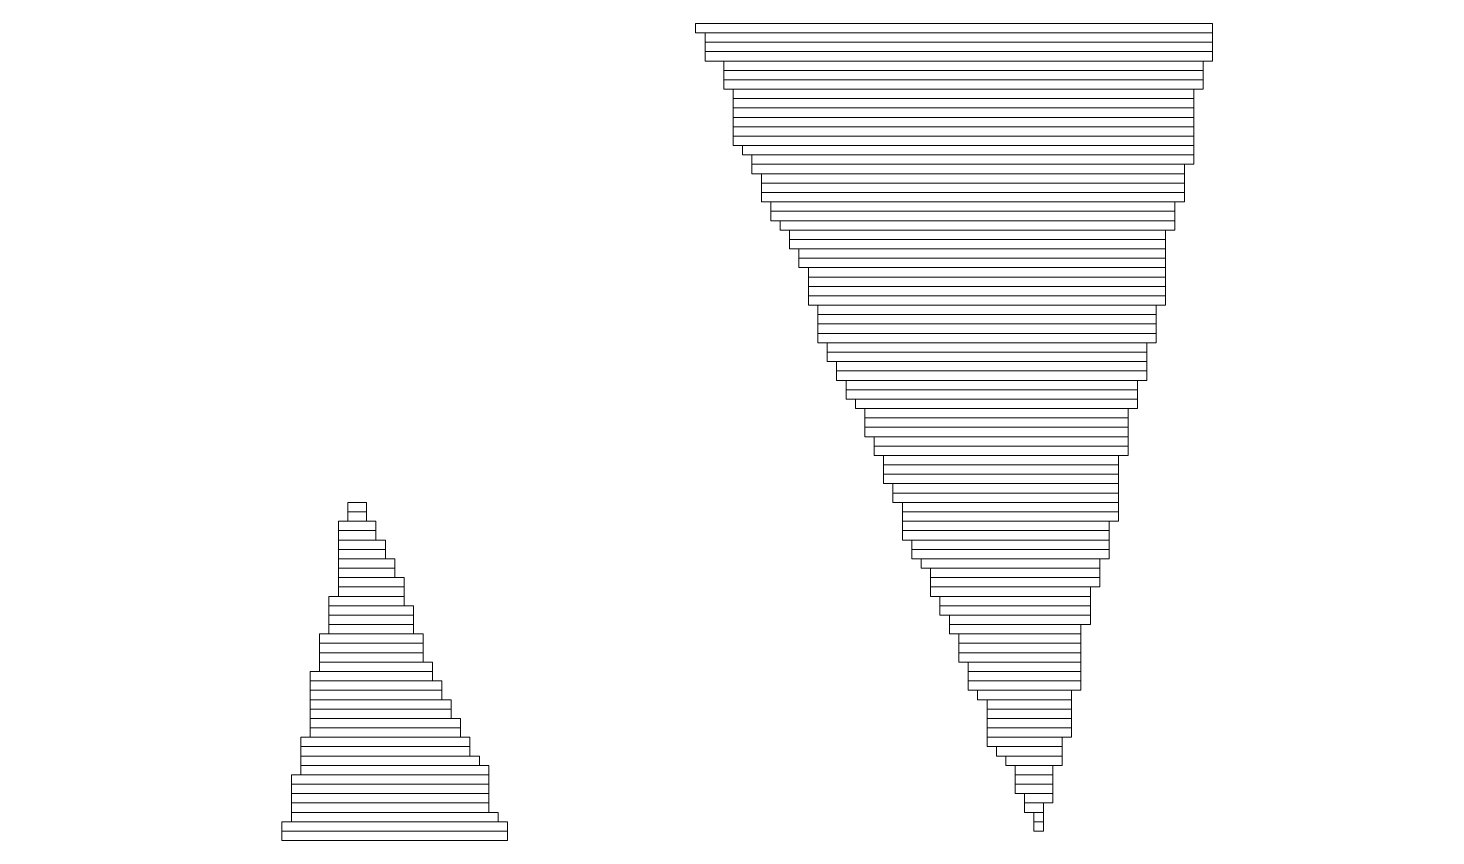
# Model space of a CAD drawing. Header units: millimetres. Extents: x -90 to 99, y -65 to 67.
# Drawn here: x 56.144 to 59.948, y -61.207 to -59.023 of the extents above; entities that cross this region are included whole.
import ezdxf

# ---------------------------------------------------------------- set-up
doc = ezdxf.new("R2010")
doc.units = ezdxf.units.MM
doc.header["$MEASUREMENT"] = 0
doc.layers.add('BG_OUTLINE', color=7, linetype='Continuous')
doc.layers.add('MA_PEN3', color=7, linetype='Continuous')

msp = doc.modelspace()

# ---------------------------------------------------------------- linework, layer by layer
at = {"layer": 'BG_OUTLINE', "color": 3, "lineweight": 9}
msp.add_open_spline([(-71.7269, -61.8795), (-71.7269, -61.8795), (-71.7343, 42.2681), (-71.7343, 42.2681), (-71.7343, 42.2681), (-71.7348, 43.0066), (-71.4419, 43.715), (-70.92, 44.2375), (-70.92, 44.2375), (-70.3982, 44.76), (-69.6866, 45.0538), (-68.9482, 45.0543), (-68.9482, 45.0543), (-68.9482, 45.0543), (75.2046, 45.0543), (75.2046, 45.0543), (75.2046, 45.0543), (76.8319, 45.0552), (78.1763, 43.7805), (78.2661, 42.1556), (78.2661, 42.1556), (78.2661, 42.1556), (78.2661, 31.2814), (78.2661, 31.2814), (78.2661, 31.2814), (78.2661, 31.2814), (72.2646, 31.2814), (72.2646, 31.2814), (72.2646, 31.2814), (72.2646, 31.2814), (72.2646, 26.9814), (72.2646, 26.9814), (72.2646, 26.9814), (72.2646, 26.9814), (78.2661, 26.9814), (78.2661, 26.9814), (78.2661, 26.9814), (78.2661, 26.9814), (78.2661, 18.6553), (78.2661, 18.6553), (78.2661, 18.6553), (78.2661, 18.6553), (72.2496, 18.6553), (72.2496, 18.6553), (72.2496, 18.6553), (72.2496, 18.6553), (72.2496, 14.3553), (72.2496, 14.3553), (72.2496, 14.3553), (72.2496, 14.3553), (78.2661, 14.3553), (78.2661, 14.3553), (78.2661, 14.3553), (78.2661, 14.3553), (78.2661, 9.255), (78.2661, 9.255), (78.2661, 9.255), (78.2661, 9.255), (72.2648, 9.255), (72.2648, 9.255), (72.2648, 9.255), (72.2648, 9.255), (72.2648, 4.955), (72.2648, 4.955), (72.2648, 4.955), (72.2648, 4.955), (78.2661, 4.955), (78.2661, 4.955), (78.2661, 4.955), (78.2661, 4.955), (78.2661, -3.3762), (78.2661, -3.3762), (78.2661, -3.3762), (78.2661, -3.3762), (72.2445, -3.3762), (72.2445, -3.3762), (72.2445, -3.3762), (72.2445, -3.3762), (72.2445, -7.6762), (72.2445, -7.6762), (72.2445, -7.6762), (72.2445, -7.6762), (78.2661, -7.6762), (78.2661, -7.6762), (78.2661, -7.6762), (78.2661, -7.6762), (78.2661, -12.7615), (78.2661, -12.7615), (78.2661, -12.7615), (78.2661, -12.7615), (72.2651, -12.7615), (72.2651, -12.7615), (72.2651, -12.7615), (72.2651, -12.7615), (72.2651, -17.0615), (72.2651, -17.0615), (72.2651, -17.0615), (72.2651, -17.0615), (78.2661, -17.0615), (78.2661, -17.0615), (78.2661, -17.0615), (78.2661, -17.0615), (78.2661, -25.4097), (78.2661, -25.4097), (78.2661, -25.4097), (78.2661, -25.4097), (72.2656, -25.4097), (72.2656, -25.4097), (72.2656, -25.4097), (72.2656, -25.4097), (72.2656, -29.7097), (72.2656, -29.7097), (72.2656, -29.7097), (72.2656, -29.7097), (78.2661, -29.7097), (78.2661, -29.7097), (78.2661, -29.7097), (78.2661, -29.7097), (78.2661, -34.793), (78.2661, -34.793), (78.2661, -34.793), (78.2661, -34.793), (72.2679, -34.793), (72.2679, -34.793), (72.2679, -34.793), (72.2679, -34.793), (72.2679, -39.0929), (72.2679, -39.0929), (72.2679, -39.0929), (72.2679, -39.0929), (78.2661, -39.0929), (78.2661, -39.0929), (78.2661, -39.0929), (78.2661, -39.0929), (78.2661, -47.4269), (78.2661, -47.4269), (78.2661, -47.4269), (78.2661, -47.4269), (72.2679, -47.4269), (72.2679, -47.4269), (72.2679, -47.4269), (72.2679, -47.4269), (72.2679, -51.7269), (72.2679, -51.7269), (72.2679, -51.7269), (72.2679, -51.7269), (78.2661, -51.7269), (78.2661, -51.7269), (78.2661, -51.7269), (78.2661, -51.7269), (78.2661, -51.8138), (78.2661, -51.8138), (78.2661, -51.8138), (78.2661, -51.8138), (78.2656, -61.8468), (78.2656, -61.8468), (78.2656, -61.8468), (78.2661, -62.6669), (77.9407, -63.4536), (77.3612, -64.0339), (77.3612, -64.0339), (76.7817, -64.6142), (75.9915, -64.9405), (75.1713, -64.941), (75.1713, -64.941), (75.1713, -64.941), (-68.6609, -64.9456), (-68.6609, -64.9456), (-68.6609, -64.9456), (-69.4735, -64.9461), (-70.2531, -64.6237), (-70.8281, -64.0495), (-70.8281, -64.0495), (-71.4031, -63.4752), (-71.7264, -62.6922), (-71.7269, -61.8795)], degree=3, knots=[0, 0, 0, 0, 0.022727, 0.022727, 0.022727, 0.022727, 0.045455, 0.045455, 0.045455, 0.045455, 0.068182, 0.068182, 0.068182, 0.068182, 0.090909, 0.090909, 0.090909, 0.090909, 0.113636, 0.113636, 0.113636, 0.113636, 0.136364, 0.136364, 0.136364, 0.136364, 0.159091, 0.159091, 0.159091, 0.159091, 0.181818, 0.181818, 0.181818, 0.181818, 0.204545, 0.204545, 0.204545, 0.204545, 0.227273, 0.227273, 0.227273, 0.227273, 0.25, 0.25, 0.25, 0.25, 0.272727, 0.272727, 0.272727, 0.272727, 0.295455, 0.295455, 0.295455, 0.295455, 0.318182, 0.318182, 0.318182, 0.318182, 0.340909, 0.340909, 0.340909, 0.340909, 0.363636, 0.363636, 0.363636, 0.363636, 0.386364, 0.386364, 0.386364, 0.386364, 0.409091, 0.409091, 0.409091, 0.409091, 0.431818, 0.431818, 0.431818, 0.431818, 0.454545, 0.454545, 0.454545, 0.454545, 0.477273, 0.477273, 0.477273, 0.477273, 0.5, 0.5, 0.5, 0.5, 0.522727, 0.522727, 0.522727, 0.522727, 0.545455, 0.545455, 0.545455, 0.545455, 0.568182, 0.568182, 0.568182, 0.568182, 0.590909, 0.590909, 0.590909, 0.590909, 0.613636, 0.613636, 0.613636, 0.613636, 0.636364, 0.636364, 0.636364, 0.636364, 0.659091, 0.659091, 0.659091, 0.659091, 0.681818, 0.681818, 0.681818, 0.681818, 0.704545, 0.704545, 0.704545, 0.704545, 0.727273, 0.727273, 0.727273, 0.727273, 0.75, 0.75, 0.75, 0.75, 0.772727, 0.772727, 0.772727, 0.772727, 0.795455, 0.795455, 0.795455, 0.795455, 0.818182, 0.818182, 0.818182, 0.818182, 0.840909, 0.840909, 0.840909, 0.840909, 0.863636, 0.863636, 0.863636, 0.863636, 0.886364, 0.886364, 0.886364, 0.886364, 0.909091, 0.909091, 0.909091, 0.909091, 0.931818, 0.931818, 0.931818, 0.931818, 0.954545, 0.954545, 0.954545, 0.954545, 0.977273, 0.977273, 0.977273, 0.977273, 1, 1, 1, 1], dxfattribs=at)
at = {"layer": 'MA_PEN3', "color": 5, "lineweight": 9}
for points in [[(57.9478, -59.0355), (57.9478, -59.0355), (57.9478, -59.0101), (57.9478, -59.0101), (57.9478, -59.0101), (57.9478, -59.0101), (59.3449, -59.0101), (59.3449, -59.0101), (59.3449, -59.0101), (59.3449, -59.0101), (59.3449, -59.0355), (59.3449, -59.0355), (59.3449, -59.0355), (59.3449, -59.0355), (57.9478, -59.0355), (57.9478, -59.0355)], [(57.9733, -59.0609), (57.9733, -59.0609), (57.9733, -59.0355), (57.9733, -59.0355), (57.9733, -59.0355), (57.9733, -59.0355), (59.3449, -59.0355), (59.3449, -59.0355), (59.3449, -59.0355), (59.3449, -59.0355), (59.3449, -59.0609), (59.3449, -59.0609), (59.3449, -59.0609), (59.3449, -59.0609), (57.9733, -59.0609), (57.9733, -59.0609)], [(57.9733, -59.0863), (57.9733, -59.0863), (57.9733, -59.0609), (57.9733, -59.0609), (57.9733, -59.0609), (57.9733, -59.0609), (59.3449, -59.0609), (59.3449, -59.0609), (59.3449, -59.0609), (59.3449, -59.0609), (59.3449, -59.0863), (59.3449, -59.0863), (59.3449, -59.0863), (59.3449, -59.0863), (57.9733, -59.0863), (57.9733, -59.0863)], [(57.9733, -59.1117), (57.9733, -59.1117), (57.9733, -59.0863), (57.9733, -59.0863), (57.9733, -59.0863), (57.9733, -59.0863), (59.3449, -59.0863), (59.3449, -59.0863), (59.3449, -59.0863), (59.3449, -59.0863), (59.3449, -59.1117), (59.3449, -59.1117), (59.3449, -59.1117), (59.3449, -59.1117), (57.9733, -59.1117), (57.9733, -59.1117)], [(58.024, -59.1371), (58.024, -59.1371), (58.024, -59.1117), (58.024, -59.1117), (58.024, -59.1117), (58.024, -59.1117), (59.3194, -59.1117), (59.3194, -59.1117), (59.3194, -59.1117), (59.3194, -59.1117), (59.3194, -59.1371), (59.3194, -59.1371), (59.3194, -59.1371), (59.3194, -59.1371), (58.024, -59.1371), (58.024, -59.1371)], [(58.024, -59.1625), (58.024, -59.1625), (58.024, -59.1371), (58.024, -59.1371), (58.024, -59.1371), (58.024, -59.1371), (59.3194, -59.1371), (59.3194, -59.1371), (59.3194, -59.1371), (59.3194, -59.1371), (59.3194, -59.1625), (59.3194, -59.1625), (59.3194, -59.1625), (59.3194, -59.1625), (58.024, -59.1625), (58.024, -59.1625)], [(58.024, -59.1879), (58.024, -59.1879), (58.024, -59.1625), (58.024, -59.1625), (58.024, -59.1625), (58.024, -59.1625), (59.3194, -59.1625), (59.3194, -59.1625), (59.3194, -59.1625), (59.3194, -59.1625), (59.3194, -59.1879), (59.3194, -59.1879), (59.3194, -59.1879), (59.3194, -59.1879), (58.024, -59.1879), (58.024, -59.1879)], [(58.0495, -59.2133), (58.0495, -59.2133), (58.0495, -59.1879), (58.0495, -59.1879), (58.0495, -59.1879), (58.0495, -59.1879), (59.294, -59.1879), (59.294, -59.1879), (59.294, -59.1879), (59.294, -59.1879), (59.294, -59.2133), (59.294, -59.2133), (59.294, -59.2133), (59.294, -59.2133), (58.0495, -59.2133), (58.0495, -59.2133)], [(58.0495, -59.2387), (58.0495, -59.2387), (58.0495, -59.2133), (58.0495, -59.2133), (58.0495, -59.2133), (58.0495, -59.2133), (59.294, -59.2133), (59.294, -59.2133), (59.294, -59.2133), (59.294, -59.2133), (59.294, -59.2387), (59.294, -59.2387), (59.294, -59.2387), (59.294, -59.2387), (58.0495, -59.2387), (58.0495, -59.2387)], [(58.0495, -59.2641), (58.0495, -59.2641), (58.0495, -59.2387), (58.0495, -59.2387), (58.0495, -59.2387), (58.0495, -59.2387), (59.294, -59.2387), (59.294, -59.2387), (59.294, -59.2387), (59.294, -59.2387), (59.294, -59.2641), (59.294, -59.2641), (59.294, -59.2641), (59.294, -59.2641), (58.0495, -59.2641), (58.0495, -59.2641)], [(58.0495, -59.2895), (58.0495, -59.2895), (58.0495, -59.2641), (58.0495, -59.2641), (58.0495, -59.2641), (58.0495, -59.2641), (59.294, -59.2641), (59.294, -59.2641), (59.294, -59.2641), (59.294, -59.2641), (59.294, -59.2895), (59.294, -59.2895), (59.294, -59.2895), (59.294, -59.2895), (58.0495, -59.2895), (58.0495, -59.2895)], [(58.0495, -59.3149), (58.0495, -59.3149), (58.0495, -59.2895), (58.0495, -59.2895), (58.0495, -59.2895), (58.0495, -59.2895), (59.294, -59.2895), (59.294, -59.2895), (59.294, -59.2895), (59.294, -59.2895), (59.294, -59.3149), (59.294, -59.3149), (59.294, -59.3149), (59.294, -59.3149), (58.0495, -59.3149), (58.0495, -59.3149)], [(58.0495, -59.3403), (58.0495, -59.3403), (58.0495, -59.3149), (58.0495, -59.3149), (58.0495, -59.3149), (58.0495, -59.3149), (59.294, -59.3149), (59.294, -59.3149), (59.294, -59.3149), (59.294, -59.3149), (59.294, -59.3403), (59.294, -59.3403), (59.294, -59.3403), (59.294, -59.3403), (58.0495, -59.3403), (58.0495, -59.3403)], [(58.0748, -59.3657), (58.0748, -59.3657), (58.0748, -59.3403), (58.0748, -59.3403), (58.0748, -59.3403), (58.0748, -59.3403), (59.294, -59.3403), (59.294, -59.3403), (59.294, -59.3403), (59.294, -59.3403), (59.294, -59.3657), (59.294, -59.3657), (59.294, -59.3657), (59.294, -59.3657), (58.0748, -59.3657), (58.0748, -59.3657)], [(58.1002, -59.3911), (58.1002, -59.3911), (58.1002, -59.3657), (58.1002, -59.3657), (58.1002, -59.3657), (58.1002, -59.3657), (59.294, -59.3657), (59.294, -59.3657), (59.294, -59.3657), (59.294, -59.3657), (59.294, -59.3911), (59.294, -59.3911), (59.294, -59.3911), (59.294, -59.3911), (58.1002, -59.3911), (58.1002, -59.3911)], [(58.1002, -59.4165), (58.1002, -59.4165), (58.1002, -59.3911), (58.1002, -59.3911), (58.1002, -59.3911), (58.1002, -59.3911), (59.2687, -59.3911), (59.2687, -59.3911), (59.2687, -59.3911), (59.2687, -59.3911), (59.2687, -59.4165), (59.2687, -59.4165), (59.2687, -59.4165), (59.2687, -59.4165), (58.1002, -59.4165), (58.1002, -59.4165)], [(58.1257, -59.4419), (58.1257, -59.4419), (58.1257, -59.4165), (58.1257, -59.4165), (58.1257, -59.4165), (58.1257, -59.4165), (59.2687, -59.4165), (59.2687, -59.4165), (59.2687, -59.4165), (59.2687, -59.4165), (59.2687, -59.4419), (59.2687, -59.4419), (59.2687, -59.4419), (59.2687, -59.4419), (58.1257, -59.4419), (58.1257, -59.4419)], [(58.1257, -59.4673), (58.1257, -59.4673), (58.1257, -59.4419), (58.1257, -59.4419), (58.1257, -59.4419), (58.1257, -59.4419), (59.2687, -59.4419), (59.2687, -59.4419), (59.2687, -59.4419), (59.2687, -59.4419), (59.2687, -59.4673), (59.2687, -59.4673), (59.2687, -59.4673), (59.2687, -59.4673), (58.1257, -59.4673), (58.1257, -59.4673)], [(58.1257, -59.4927), (58.1257, -59.4927), (58.1257, -59.4673), (58.1257, -59.4673), (58.1257, -59.4673), (58.1257, -59.4673), (59.2687, -59.4673), (59.2687, -59.4673), (59.2687, -59.4673), (59.2687, -59.4673), (59.2687, -59.4927), (59.2687, -59.4927), (59.2687, -59.4927), (59.2687, -59.4927), (58.1257, -59.4927), (58.1257, -59.4927)], [(58.151, -59.5181), (58.151, -59.5181), (58.151, -59.4927), (58.151, -59.4927), (58.151, -59.4927), (58.151, -59.4927), (59.2432, -59.4927), (59.2432, -59.4927), (59.2432, -59.4927), (59.2432, -59.4927), (59.2432, -59.5181), (59.2432, -59.5181), (59.2432, -59.5181), (59.2432, -59.5181), (58.151, -59.5181), (58.151, -59.5181)], [(58.151, -59.5435), (58.151, -59.5435), (58.151, -59.5181), (58.151, -59.5181), (58.151, -59.5181), (58.151, -59.5181), (59.2432, -59.5181), (59.2432, -59.5181), (59.2432, -59.5181), (59.2432, -59.5181), (59.2432, -59.5435), (59.2432, -59.5435), (59.2432, -59.5435), (59.2432, -59.5435), (58.151, -59.5435), (58.151, -59.5435)], [(58.1764, -59.5689), (58.1764, -59.5689), (58.1764, -59.5435), (58.1764, -59.5435), (58.1764, -59.5435), (58.1764, -59.5435), (59.2432, -59.5435), (59.2432, -59.5435), (59.2432, -59.5435), (59.2432, -59.5435), (59.2432, -59.5689), (59.2432, -59.5689), (59.2432, -59.5689), (59.2432, -59.5689), (58.1764, -59.5689), (58.1764, -59.5689)], [(58.2019, -59.5943), (58.2019, -59.5943), (58.2019, -59.5689), (58.2019, -59.5689), (58.2019, -59.5689), (58.2019, -59.5689), (59.2178, -59.5689), (59.2178, -59.5689), (59.2178, -59.5689), (59.2178, -59.5689), (59.2178, -59.5943), (59.2178, -59.5943), (59.2178, -59.5943), (59.2178, -59.5943), (58.2019, -59.5943), (58.2019, -59.5943)], [(58.2019, -59.6197), (58.2019, -59.6197), (58.2019, -59.5943), (58.2019, -59.5943), (58.2019, -59.5943), (58.2019, -59.5943), (59.2178, -59.5943), (59.2178, -59.5943), (59.2178, -59.5943), (59.2178, -59.5943), (59.2178, -59.6197), (59.2178, -59.6197), (59.2178, -59.6197), (59.2178, -59.6197), (58.2019, -59.6197), (58.2019, -59.6197)], [(58.2272, -59.6451), (58.2272, -59.6451), (58.2272, -59.6197), (58.2272, -59.6197), (58.2272, -59.6197), (58.2272, -59.6197), (59.2178, -59.6197), (59.2178, -59.6197), (59.2178, -59.6197), (59.2178, -59.6197), (59.2178, -59.6451), (59.2178, -59.6451), (59.2178, -59.6451), (59.2178, -59.6451), (58.2272, -59.6451), (58.2272, -59.6451)], [(58.2272, -59.6705), (58.2272, -59.6705), (58.2272, -59.6451), (58.2272, -59.6451), (58.2272, -59.6451), (58.2272, -59.6451), (59.2178, -59.6451), (59.2178, -59.6451), (59.2178, -59.6451), (59.2178, -59.6451), (59.2178, -59.6705), (59.2178, -59.6705), (59.2178, -59.6705), (59.2178, -59.6705), (58.2272, -59.6705), (58.2272, -59.6705)], [(58.2526, -59.6959), (58.2526, -59.6959), (58.2526, -59.6705), (58.2526, -59.6705), (58.2526, -59.6705), (58.2526, -59.6705), (59.2178, -59.6705), (59.2178, -59.6705), (59.2178, -59.6705), (59.2178, -59.6705), (59.2178, -59.6959), (59.2178, -59.6959), (59.2178, -59.6959), (59.2178, -59.6959), (58.2526, -59.6959), (58.2526, -59.6959)], [(58.2526, -59.7213), (58.2526, -59.7213), (58.2526, -59.6959), (58.2526, -59.6959), (58.2526, -59.6959), (58.2526, -59.6959), (59.2178, -59.6959), (59.2178, -59.6959), (59.2178, -59.6959), (59.2178, -59.6959), (59.2178, -59.7213), (59.2178, -59.7213), (59.2178, -59.7213), (59.2178, -59.7213), (58.2526, -59.7213), (58.2526, -59.7213)], [(58.2526, -59.7467), (58.2526, -59.7467), (58.2526, -59.7213), (58.2526, -59.7213), (58.2526, -59.7213), (58.2526, -59.7213), (59.2178, -59.7213), (59.2178, -59.7213), (59.2178, -59.7213), (59.2178, -59.7213), (59.2178, -59.7467), (59.2178, -59.7467), (59.2178, -59.7467), (59.2178, -59.7467), (58.2526, -59.7467), (58.2526, -59.7467)], [(58.2526, -59.7721), (58.2526, -59.7721), (58.2526, -59.7467), (58.2526, -59.7467), (58.2526, -59.7467), (58.2526, -59.7467), (59.2178, -59.7467), (59.2178, -59.7467), (59.2178, -59.7467), (59.2178, -59.7467), (59.2178, -59.7721), (59.2178, -59.7721), (59.2178, -59.7721), (59.2178, -59.7721), (58.2526, -59.7721), (58.2526, -59.7721)], [(58.2781, -59.7975), (58.2781, -59.7975), (58.2781, -59.7721), (58.2781, -59.7721), (58.2781, -59.7721), (58.2781, -59.7721), (59.1925, -59.7721), (59.1925, -59.7721), (59.1925, -59.7721), (59.1925, -59.7721), (59.1925, -59.7975), (59.1925, -59.7975), (59.1925, -59.7975), (59.1925, -59.7975), (58.2781, -59.7975), (58.2781, -59.7975)], [(58.2781, -59.8229), (58.2781, -59.8229), (58.2781, -59.7975), (58.2781, -59.7975), (58.2781, -59.7975), (58.2781, -59.7975), (59.1925, -59.7975), (59.1925, -59.7975), (59.1925, -59.7975), (59.1925, -59.7975), (59.1925, -59.8229), (59.1925, -59.8229), (59.1925, -59.8229), (59.1925, -59.8229), (58.2781, -59.8229), (58.2781, -59.8229)], [(58.2781, -59.8483), (58.2781, -59.8483), (58.2781, -59.8229), (58.2781, -59.8229), (58.2781, -59.8229), (58.2781, -59.8229), (59.1925, -59.8229), (59.1925, -59.8229), (59.1925, -59.8229), (59.1925, -59.8229), (59.1925, -59.8483), (59.1925, -59.8483), (59.1925, -59.8483), (59.1925, -59.8483), (58.2781, -59.8483), (58.2781, -59.8483)], [(58.2781, -59.8737), (58.2781, -59.8737), (58.2781, -59.8483), (58.2781, -59.8483), (58.2781, -59.8483), (58.2781, -59.8483), (59.1925, -59.8483), (59.1925, -59.8483), (59.1925, -59.8483), (59.1925, -59.8483), (59.1925, -59.8737), (59.1925, -59.8737), (59.1925, -59.8737), (59.1925, -59.8737), (58.2781, -59.8737), (58.2781, -59.8737)], [(58.3034, -59.8991), (58.3034, -59.8991), (58.3034, -59.8737), (58.3034, -59.8737), (58.3034, -59.8737), (58.3034, -59.8737), (59.167, -59.8737), (59.167, -59.8737), (59.167, -59.8737), (59.167, -59.8737), (59.167, -59.8991), (59.167, -59.8991), (59.167, -59.8991), (59.167, -59.8991), (58.3034, -59.8991), (58.3034, -59.8991)], [(58.3034, -59.9245), (58.3034, -59.9245), (58.3034, -59.8991), (58.3034, -59.8991), (58.3034, -59.8991), (58.3034, -59.8991), (59.167, -59.8991), (59.167, -59.8991), (59.167, -59.8991), (59.167, -59.8991), (59.167, -59.9245), (59.167, -59.9245), (59.167, -59.9245), (59.167, -59.9245), (58.3034, -59.9245), (58.3034, -59.9245)], [(58.3288, -59.9499), (58.3288, -59.9499), (58.3288, -59.9245), (58.3288, -59.9245), (58.3288, -59.9245), (58.3288, -59.9245), (59.167, -59.9245), (59.167, -59.9245), (59.167, -59.9245), (59.167, -59.9245), (59.167, -59.9499), (59.167, -59.9499), (59.167, -59.9499), (59.167, -59.9499), (58.3288, -59.9499), (58.3288, -59.9499)], [(58.3288, -59.9753), (58.3288, -59.9753), (58.3288, -59.9499), (58.3288, -59.9499), (58.3288, -59.9499), (58.3288, -59.9499), (59.167, -59.9499), (59.167, -59.9499), (59.167, -59.9499), (59.167, -59.9499), (59.167, -59.9753), (59.167, -59.9753), (59.167, -59.9753), (59.167, -59.9753), (58.3288, -59.9753), (58.3288, -59.9753)], [(58.3543, -60.0007), (58.3543, -60.0007), (58.3543, -59.9753), (58.3543, -59.9753), (58.3543, -59.9753), (58.3543, -59.9753), (59.1416, -59.9753), (59.1416, -59.9753), (59.1416, -59.9753), (59.1416, -59.9753), (59.1416, -60.0007), (59.1416, -60.0007), (59.1416, -60.0007), (59.1416, -60.0007), (58.3543, -60.0007), (58.3543, -60.0007)], [(58.3543, -60.0261), (58.3543, -60.0261), (58.3543, -60.0007), (58.3543, -60.0007), (58.3543, -60.0007), (58.3543, -60.0007), (59.1416, -60.0007), (59.1416, -60.0007), (59.1416, -60.0007), (59.1416, -60.0007), (59.1416, -60.0261), (59.1416, -60.0261), (59.1416, -60.0261), (59.1416, -60.0261), (58.3543, -60.0261), (58.3543, -60.0261)], [(58.3796, -60.0515), (58.3796, -60.0515), (58.3796, -60.0261), (58.3796, -60.0261), (58.3796, -60.0261), (58.3796, -60.0261), (59.1416, -60.0261), (59.1416, -60.0261), (59.1416, -60.0261), (59.1416, -60.0261), (59.1416, -60.0515), (59.1416, -60.0515), (59.1416, -60.0515), (59.1416, -60.0515), (58.3796, -60.0515), (58.3796, -60.0515)], [(58.405, -60.0769), (58.405, -60.0769), (58.405, -60.0515), (58.405, -60.0515), (58.405, -60.0515), (58.405, -60.0515), (59.1163, -60.0515), (59.1163, -60.0515), (59.1163, -60.0515), (59.1163, -60.0515), (59.1163, -60.0769), (59.1163, -60.0769), (59.1163, -60.0769), (59.1163, -60.0769), (58.405, -60.0769), (58.405, -60.0769)], [(58.405, -60.1023), (58.405, -60.1023), (58.405, -60.0769), (58.405, -60.0769), (58.405, -60.0769), (58.405, -60.0769), (59.1163, -60.0769), (59.1163, -60.0769), (59.1163, -60.0769), (59.1163, -60.0769), (59.1163, -60.1023), (59.1163, -60.1023), (59.1163, -60.1023), (59.1163, -60.1023), (58.405, -60.1023), (58.405, -60.1023)], [(58.405, -60.1277), (58.405, -60.1277), (58.405, -60.1023), (58.405, -60.1023), (58.405, -60.1023), (58.405, -60.1023), (59.1163, -60.1023), (59.1163, -60.1023), (59.1163, -60.1023), (59.1163, -60.1023), (59.1163, -60.1277), (59.1163, -60.1277), (59.1163, -60.1277), (59.1163, -60.1277), (58.405, -60.1277), (58.405, -60.1277)], [(58.4305, -60.1531), (58.4305, -60.1531), (58.4305, -60.1277), (58.4305, -60.1277), (58.4305, -60.1277), (58.4305, -60.1277), (59.1163, -60.1277), (59.1163, -60.1277), (59.1163, -60.1277), (59.1163, -60.1277), (59.1163, -60.1531), (59.1163, -60.1531), (59.1163, -60.1531), (59.1163, -60.1531), (58.4305, -60.1531), (58.4305, -60.1531)], [(58.4305, -60.1785), (58.4305, -60.1785), (58.4305, -60.1531), (58.4305, -60.1531), (58.4305, -60.1531), (58.4305, -60.1531), (59.1163, -60.1531), (59.1163, -60.1531), (59.1163, -60.1531), (59.1163, -60.1531), (59.1163, -60.1785), (59.1163, -60.1785), (59.1163, -60.1785), (59.1163, -60.1785), (58.4305, -60.1785), (58.4305, -60.1785)], [(58.4558, -60.2039), (58.4558, -60.2039), (58.4558, -60.1785), (58.4558, -60.1785), (58.4558, -60.1785), (58.4558, -60.1785), (59.0908, -60.1785), (59.0908, -60.1785), (59.0908, -60.1785), (59.0908, -60.1785), (59.0908, -60.2039), (59.0908, -60.2039), (59.0908, -60.2039), (59.0908, -60.2039), (58.4558, -60.2039), (58.4558, -60.2039)], [(58.4558, -60.2293), (58.4558, -60.2293), (58.4558, -60.2039), (58.4558, -60.2039), (58.4558, -60.2039), (58.4558, -60.2039), (59.0908, -60.2039), (59.0908, -60.2039), (59.0908, -60.2039), (59.0908, -60.2039), (59.0908, -60.2293), (59.0908, -60.2293), (59.0908, -60.2293), (59.0908, -60.2293), (58.4558, -60.2293), (58.4558, -60.2293)], [(58.4558, -60.2547), (58.4558, -60.2547), (58.4558, -60.2293), (58.4558, -60.2293), (58.4558, -60.2293), (58.4558, -60.2293), (59.0908, -60.2293), (59.0908, -60.2293), (59.0908, -60.2293), (59.0908, -60.2293), (59.0908, -60.2547), (59.0908, -60.2547), (59.0908, -60.2547), (59.0908, -60.2547), (58.4558, -60.2547), (58.4558, -60.2547)], [(58.4812, -60.2801), (58.4812, -60.2801), (58.4812, -60.2547), (58.4812, -60.2547), (58.4812, -60.2547), (58.4812, -60.2547), (59.0908, -60.2547), (59.0908, -60.2547), (59.0908, -60.2547), (59.0908, -60.2547), (59.0908, -60.2801), (59.0908, -60.2801), (59.0908, -60.2801), (59.0908, -60.2801), (58.4812, -60.2801), (58.4812, -60.2801)], [(58.4812, -60.3055), (58.4812, -60.3055), (58.4812, -60.2801), (58.4812, -60.2801), (58.4812, -60.2801), (58.4812, -60.2801), (59.0908, -60.2801), (59.0908, -60.2801), (59.0908, -60.2801), (59.0908, -60.2801), (59.0908, -60.3055), (59.0908, -60.3055), (59.0908, -60.3055), (59.0908, -60.3055), (58.4812, -60.3055), (58.4812, -60.3055)], [(57.008, -60.3309), (57.008, -60.3309), (57.008, -60.3055), (57.008, -60.3055), (57.008, -60.3055), (57.008, -60.3055), (57.0589, -60.3055), (57.0589, -60.3055), (57.0589, -60.3055), (57.0589, -60.3055), (57.0589, -60.3309), (57.0589, -60.3309), (57.0589, -60.3309), (57.0589, -60.3309), (57.008, -60.3309), (57.008, -60.3309)], [(58.5067, -60.3309), (58.5067, -60.3309), (58.5067, -60.3055), (58.5067, -60.3055), (58.5067, -60.3055), (58.5067, -60.3055), (59.0908, -60.3055), (59.0908, -60.3055), (59.0908, -60.3055), (59.0908, -60.3055), (59.0908, -60.3309), (59.0908, -60.3309), (59.0908, -60.3309), (59.0908, -60.3309), (58.5067, -60.3309), (58.5067, -60.3309)], [(56.9827, -60.3817), (56.9827, -60.3817), (56.9827, -60.3563), (56.9827, -60.3563), (56.9827, -60.3563), (56.9827, -60.3563), (57.0842, -60.3563), (57.0842, -60.3563), (57.0842, -60.3563), (57.0842, -60.3563), (57.0842, -60.3817), (57.0842, -60.3817), (57.0842, -60.3817), (57.0842, -60.3817), (56.9827, -60.3817), (56.9827, -60.3817)], [(57.008, -60.3563), (57.008, -60.3563), (57.008, -60.3309), (57.008, -60.3309), (57.008, -60.3309), (57.008, -60.3309), (57.0589, -60.3309), (57.0589, -60.3309), (57.0589, -60.3309), (57.0589, -60.3309), (57.0589, -60.3563), (57.0589, -60.3563), (57.0589, -60.3563), (57.0589, -60.3563), (57.008, -60.3563), (57.008, -60.3563)], [(58.5067, -60.3563), (58.5067, -60.3563), (58.5067, -60.3309), (58.5067, -60.3309), (58.5067, -60.3309), (58.5067, -60.3309), (59.0908, -60.3309), (59.0908, -60.3309), (59.0908, -60.3309), (59.0908, -60.3309), (59.0908, -60.3563), (59.0908, -60.3563), (59.0908, -60.3563), (59.0908, -60.3563), (58.5067, -60.3563), (58.5067, -60.3563)], [(58.5067, -60.3817), (58.5067, -60.3817), (58.5067, -60.3563), (58.5067, -60.3563), (58.5067, -60.3563), (58.5067, -60.3563), (59.0654, -60.3563), (59.0654, -60.3563), (59.0654, -60.3563), (59.0654, -60.3563), (59.0654, -60.3817), (59.0654, -60.3817), (59.0654, -60.3817), (59.0654, -60.3817), (58.5067, -60.3817), (58.5067, -60.3817)], [(56.9827, -60.4071), (56.9827, -60.4071), (56.9827, -60.3817), (56.9827, -60.3817), (56.9827, -60.3817), (56.9827, -60.3817), (57.0842, -60.3817), (57.0842, -60.3817), (57.0842, -60.3817), (57.0842, -60.3817), (57.0842, -60.4071), (57.0842, -60.4071), (57.0842, -60.4071), (57.0842, -60.4071), (56.9827, -60.4071), (56.9827, -60.4071)], [(58.5067, -60.4071), (58.5067, -60.4071), (58.5067, -60.3817), (58.5067, -60.3817), (58.5067, -60.3817), (58.5067, -60.3817), (59.0654, -60.3817), (59.0654, -60.3817), (59.0654, -60.3817), (59.0654, -60.3817), (59.0654, -60.4071), (59.0654, -60.4071), (59.0654, -60.4071), (59.0654, -60.4071), (58.5067, -60.4071), (58.5067, -60.4071)], [(56.9827, -60.4325), (56.9827, -60.4325), (56.9827, -60.4071), (56.9827, -60.4071), (56.9827, -60.4071), (56.9827, -60.4071), (57.1096, -60.4071), (57.1096, -60.4071), (57.1096, -60.4071), (57.1096, -60.4071), (57.1096, -60.4325), (57.1096, -60.4325), (57.1096, -60.4325), (57.1096, -60.4325), (56.9827, -60.4325), (56.9827, -60.4325)], [(56.9827, -60.4579), (56.9827, -60.4579), (56.9827, -60.4325), (56.9827, -60.4325), (56.9827, -60.4325), (56.9827, -60.4325), (57.1096, -60.4325), (57.1096, -60.4325), (57.1096, -60.4325), (57.1096, -60.4325), (57.1096, -60.4579), (57.1096, -60.4579), (57.1096, -60.4579), (57.1096, -60.4579), (56.9827, -60.4579), (56.9827, -60.4579)], [(58.532, -60.4325), (58.532, -60.4325), (58.532, -60.4071), (58.532, -60.4071), (58.532, -60.4071), (58.532, -60.4071), (59.0654, -60.4071), (59.0654, -60.4071), (59.0654, -60.4071), (59.0654, -60.4071), (59.0654, -60.4325), (59.0654, -60.4325), (59.0654, -60.4325), (59.0654, -60.4325), (58.532, -60.4325), (58.532, -60.4325)], [(58.532, -60.4579), (58.532, -60.4579), (58.532, -60.4325), (58.532, -60.4325), (58.532, -60.4325), (58.532, -60.4325), (59.0654, -60.4325), (59.0654, -60.4325), (59.0654, -60.4325), (59.0654, -60.4325), (59.0654, -60.4579), (59.0654, -60.4579), (59.0654, -60.4579), (59.0654, -60.4579), (58.532, -60.4579), (58.532, -60.4579)], [(56.9827, -60.4833), (56.9827, -60.4833), (56.9827, -60.4579), (56.9827, -60.4579), (56.9827, -60.4579), (56.9827, -60.4579), (57.1351, -60.4579), (57.1351, -60.4579), (57.1351, -60.4579), (57.1351, -60.4579), (57.1351, -60.4833), (57.1351, -60.4833), (57.1351, -60.4833), (57.1351, -60.4833), (56.9827, -60.4833), (56.9827, -60.4833)], [(58.5574, -60.4833), (58.5574, -60.4833), (58.5574, -60.4579), (58.5574, -60.4579), (58.5574, -60.4579), (58.5574, -60.4579), (59.0401, -60.4579), (59.0401, -60.4579), (59.0401, -60.4579), (59.0401, -60.4579), (59.0401, -60.4833), (59.0401, -60.4833), (59.0401, -60.4833), (59.0401, -60.4833), (58.5574, -60.4833), (58.5574, -60.4833)], [(56.9827, -60.5087), (56.9827, -60.5087), (56.9827, -60.4833), (56.9827, -60.4833), (56.9827, -60.4833), (56.9827, -60.4833), (57.1351, -60.4833), (57.1351, -60.4833), (57.1351, -60.4833), (57.1351, -60.4833), (57.1351, -60.5087), (57.1351, -60.5087), (57.1351, -60.5087), (57.1351, -60.5087), (56.9827, -60.5087), (56.9827, -60.5087)], [(56.9827, -60.5341), (56.9827, -60.5341), (56.9827, -60.5087), (56.9827, -60.5087), (56.9827, -60.5087), (56.9827, -60.5087), (57.1604, -60.5087), (57.1604, -60.5087), (57.1604, -60.5087), (57.1604, -60.5087), (57.1604, -60.5341), (57.1604, -60.5341), (57.1604, -60.5341), (57.1604, -60.5341), (56.9827, -60.5341), (56.9827, -60.5341)], [(58.5829, -60.5087), (58.5829, -60.5087), (58.5829, -60.4833), (58.5829, -60.4833), (58.5829, -60.4833), (58.5829, -60.4833), (59.0401, -60.4833), (59.0401, -60.4833), (59.0401, -60.4833), (59.0401, -60.4833), (59.0401, -60.5087), (59.0401, -60.5087), (59.0401, -60.5087), (59.0401, -60.5087), (58.5829, -60.5087), (58.5829, -60.5087)], [(58.5829, -60.5341), (58.5829, -60.5341), (58.5829, -60.5087), (58.5829, -60.5087), (58.5829, -60.5087), (58.5829, -60.5087), (59.0401, -60.5087), (59.0401, -60.5087), (59.0401, -60.5087), (59.0401, -60.5087), (59.0401, -60.5341), (59.0401, -60.5341), (59.0401, -60.5341), (59.0401, -60.5341), (58.5829, -60.5341), (58.5829, -60.5341)], [(56.9827, -60.5595), (56.9827, -60.5595), (56.9827, -60.5341), (56.9827, -60.5341), (56.9827, -60.5341), (56.9827, -60.5341), (57.1604, -60.5341), (57.1604, -60.5341), (57.1604, -60.5341), (57.1604, -60.5341), (57.1604, -60.5595), (57.1604, -60.5595), (57.1604, -60.5595), (57.1604, -60.5595), (56.9827, -60.5595), (56.9827, -60.5595)], [(58.5829, -60.5595), (58.5829, -60.5595), (58.5829, -60.5341), (58.5829, -60.5341), (58.5829, -60.5341), (58.5829, -60.5341), (59.0146, -60.5341), (59.0146, -60.5341), (59.0146, -60.5341), (59.0146, -60.5341), (59.0146, -60.5595), (59.0146, -60.5595), (59.0146, -60.5595), (59.0146, -60.5595), (58.5829, -60.5595), (58.5829, -60.5595)], [(56.9572, -60.5849), (56.9572, -60.5849), (56.9572, -60.5595), (56.9572, -60.5595), (56.9572, -60.5595), (56.9572, -60.5595), (57.1604, -60.5595), (57.1604, -60.5595), (57.1604, -60.5595), (57.1604, -60.5595), (57.1604, -60.5849), (57.1604, -60.5849), (57.1604, -60.5849), (57.1604, -60.5849), (56.9572, -60.5849), (56.9572, -60.5849)], [(56.9572, -60.6103), (56.9572, -60.6103), (56.9572, -60.5849), (56.9572, -60.5849), (56.9572, -60.5849), (56.9572, -60.5849), (57.1858, -60.5849), (57.1858, -60.5849), (57.1858, -60.5849), (57.1858, -60.5849), (57.1858, -60.6103), (57.1858, -60.6103), (57.1858, -60.6103), (57.1858, -60.6103), (56.9572, -60.6103), (56.9572, -60.6103)], [(58.6082, -60.5849), (58.6082, -60.5849), (58.6082, -60.5595), (58.6082, -60.5595), (58.6082, -60.5595), (58.6082, -60.5595), (59.0146, -60.5595), (59.0146, -60.5595), (59.0146, -60.5595), (59.0146, -60.5595), (59.0146, -60.5849), (59.0146, -60.5849), (59.0146, -60.5849), (59.0146, -60.5849), (58.6082, -60.5849), (58.6082, -60.5849)], [(58.6082, -60.6103), (58.6082, -60.6103), (58.6082, -60.5849), (58.6082, -60.5849), (58.6082, -60.5849), (58.6082, -60.5849), (59.0146, -60.5849), (59.0146, -60.5849), (59.0146, -60.5849), (59.0146, -60.5849), (59.0146, -60.6103), (59.0146, -60.6103), (59.0146, -60.6103), (59.0146, -60.6103), (58.6082, -60.6103), (58.6082, -60.6103)], [(56.9572, -60.6357), (56.9572, -60.6357), (56.9572, -60.6103), (56.9572, -60.6103), (56.9572, -60.6103), (56.9572, -60.6103), (57.1858, -60.6103), (57.1858, -60.6103), (57.1858, -60.6103), (57.1858, -60.6103), (57.1858, -60.6357), (57.1858, -60.6357), (57.1858, -60.6357), (57.1858, -60.6357), (56.9572, -60.6357), (56.9572, -60.6357)], [(58.6336, -60.6357), (58.6336, -60.6357), (58.6336, -60.6103), (58.6336, -60.6103), (58.6336, -60.6103), (58.6336, -60.6103), (59.0146, -60.6103), (59.0146, -60.6103), (59.0146, -60.6103), (59.0146, -60.6103), (59.0146, -60.6357), (59.0146, -60.6357), (59.0146, -60.6357), (59.0146, -60.6357), (58.6336, -60.6357), (58.6336, -60.6357)], [(56.9318, -60.6865), (56.9318, -60.6865), (56.9318, -60.6611), (56.9318, -60.6611), (56.9318, -60.6611), (56.9318, -60.6611), (57.2113, -60.6611), (57.2113, -60.6611), (57.2113, -60.6611), (57.2113, -60.6611), (57.2113, -60.6865), (57.2113, -60.6865), (57.2113, -60.6865), (57.2113, -60.6865), (56.9318, -60.6865), (56.9318, -60.6865)], [(56.9572, -60.6611), (56.9572, -60.6611), (56.9572, -60.6357), (56.9572, -60.6357), (56.9572, -60.6357), (56.9572, -60.6357), (57.1858, -60.6357), (57.1858, -60.6357), (57.1858, -60.6357), (57.1858, -60.6357), (57.1858, -60.6611), (57.1858, -60.6611), (57.1858, -60.6611), (57.1858, -60.6611), (56.9572, -60.6611), (56.9572, -60.6611)], [(58.6336, -60.6611), (58.6336, -60.6611), (58.6336, -60.6357), (58.6336, -60.6357), (58.6336, -60.6357), (58.6336, -60.6357), (58.9892, -60.6357), (58.9892, -60.6357), (58.9892, -60.6357), (58.9892, -60.6357), (58.9892, -60.6611), (58.9892, -60.6611), (58.9892, -60.6611), (58.9892, -60.6611), (58.6336, -60.6611), (58.6336, -60.6611)], [(58.6591, -60.6865), (58.6591, -60.6865), (58.6591, -60.6611), (58.6591, -60.6611), (58.6591, -60.6611), (58.6591, -60.6611), (58.9892, -60.6611), (58.9892, -60.6611), (58.9892, -60.6611), (58.9892, -60.6611), (58.9892, -60.6865), (58.9892, -60.6865), (58.9892, -60.6865), (58.9892, -60.6865), (58.6591, -60.6865), (58.6591, -60.6865)], [(56.9318, -60.7119), (56.9318, -60.7119), (56.9318, -60.6865), (56.9318, -60.6865), (56.9318, -60.6865), (56.9318, -60.6865), (57.2113, -60.6865), (57.2113, -60.6865), (57.2113, -60.6865), (57.2113, -60.6865), (57.2113, -60.7119), (57.2113, -60.7119), (57.2113, -60.7119), (57.2113, -60.7119), (56.9318, -60.7119), (56.9318, -60.7119)], [(58.6591, -60.7119), (58.6591, -60.7119), (58.6591, -60.6865), (58.6591, -60.6865), (58.6591, -60.6865), (58.6591, -60.6865), (58.9892, -60.6865), (58.9892, -60.6865), (58.9892, -60.6865), (58.9892, -60.6865), (58.9892, -60.7119), (58.9892, -60.7119), (58.9892, -60.7119), (58.9892, -60.7119), (58.6591, -60.7119), (58.6591, -60.7119)], [(56.9318, -60.7373), (56.9318, -60.7373), (56.9318, -60.7119), (56.9318, -60.7119), (56.9318, -60.7119), (56.9318, -60.7119), (57.2113, -60.7119), (57.2113, -60.7119), (57.2113, -60.7119), (57.2113, -60.7119), (57.2113, -60.7373), (57.2113, -60.7373), (57.2113, -60.7373), (57.2113, -60.7373), (56.9318, -60.7373), (56.9318, -60.7373)], [(56.9318, -60.7627), (56.9318, -60.7627), (56.9318, -60.7373), (56.9318, -60.7373), (56.9318, -60.7373), (56.9318, -60.7373), (57.2366, -60.7373), (57.2366, -60.7373), (57.2366, -60.7373), (57.2366, -60.7373), (57.2366, -60.7627), (57.2366, -60.7627), (57.2366, -60.7627), (57.2366, -60.7627), (56.9318, -60.7627), (56.9318, -60.7627)], [(58.6591, -60.7373), (58.6591, -60.7373), (58.6591, -60.7119), (58.6591, -60.7119), (58.6591, -60.7119), (58.6591, -60.7119), (58.9892, -60.7119), (58.9892, -60.7119), (58.9892, -60.7119), (58.9892, -60.7119), (58.9892, -60.7373), (58.9892, -60.7373), (58.9892, -60.7373), (58.9892, -60.7373), (58.6591, -60.7373), (58.6591, -60.7373)], [(58.6844, -60.7627), (58.6844, -60.7627), (58.6844, -60.7373), (58.6844, -60.7373), (58.6844, -60.7373), (58.6844, -60.7373), (58.9892, -60.7373), (58.9892, -60.7373), (58.9892, -60.7373), (58.9892, -60.7373), (58.9892, -60.7627), (58.9892, -60.7627), (58.9892, -60.7627), (58.9892, -60.7627), (58.6844, -60.7627), (58.6844, -60.7627)], [(56.9065, -60.7881), (56.9065, -60.7881), (56.9065, -60.7627), (56.9065, -60.7627), (56.9065, -60.7627), (56.9065, -60.7627), (57.2366, -60.7627), (57.2366, -60.7627), (57.2366, -60.7627), (57.2366, -60.7627), (57.2366, -60.7881), (57.2366, -60.7881), (57.2366, -60.7881), (57.2366, -60.7881), (56.9065, -60.7881), (56.9065, -60.7881)], [(58.6844, -60.7881), (58.6844, -60.7881), (58.6844, -60.7627), (58.6844, -60.7627), (58.6844, -60.7627), (58.6844, -60.7627), (58.9892, -60.7627), (58.9892, -60.7627), (58.9892, -60.7627), (58.9892, -60.7627), (58.9892, -60.7881), (58.9892, -60.7881), (58.9892, -60.7881), (58.9892, -60.7881), (58.6844, -60.7881), (58.6844, -60.7881)], [(56.9065, -60.8135), (56.9065, -60.8135), (56.9065, -60.7881), (56.9065, -60.7881), (56.9065, -60.7881), (56.9065, -60.7881), (57.262, -60.7881), (57.262, -60.7881), (57.262, -60.7881), (57.262, -60.7881), (57.262, -60.8135), (57.262, -60.8135), (57.262, -60.8135), (57.262, -60.8135), (56.9065, -60.8135), (56.9065, -60.8135)], [(56.9065, -60.8389), (56.9065, -60.8389), (56.9065, -60.8135), (56.9065, -60.8135), (56.9065, -60.8135), (56.9065, -60.8135), (57.262, -60.8135), (57.262, -60.8135), (57.262, -60.8135), (57.262, -60.8135), (57.262, -60.8389), (57.262, -60.8389), (57.262, -60.8389), (57.262, -60.8389), (56.9065, -60.8389), (56.9065, -60.8389)], [(58.6844, -60.8135), (58.6844, -60.8135), (58.6844, -60.7881), (58.6844, -60.7881), (58.6844, -60.7881), (58.6844, -60.7881), (58.9892, -60.7881), (58.9892, -60.7881), (58.9892, -60.7881), (58.9892, -60.7881), (58.9892, -60.8135), (58.9892, -60.8135), (58.9892, -60.8135), (58.9892, -60.8135), (58.6844, -60.8135), (58.6844, -60.8135)], [(58.7098, -60.8389), (58.7098, -60.8389), (58.7098, -60.8135), (58.7098, -60.8135), (58.7098, -60.8135), (58.7098, -60.8135), (58.9639, -60.8135), (58.9639, -60.8135), (58.9639, -60.8135), (58.9639, -60.8135), (58.9639, -60.8389), (58.9639, -60.8389), (58.9639, -60.8389), (58.9639, -60.8389), (58.7098, -60.8389), (58.7098, -60.8389)], [(56.9065, -60.8643), (56.9065, -60.8643), (56.9065, -60.8389), (56.9065, -60.8389), (56.9065, -60.8389), (56.9065, -60.8389), (57.2875, -60.8389), (57.2875, -60.8389), (57.2875, -60.8389), (57.2875, -60.8389), (57.2875, -60.8643), (57.2875, -60.8643), (57.2875, -60.8643), (57.2875, -60.8643), (56.9065, -60.8643), (56.9065, -60.8643)], [(58.7353, -60.8643), (58.7353, -60.8643), (58.7353, -60.8389), (58.7353, -60.8389), (58.7353, -60.8389), (58.7353, -60.8389), (58.9639, -60.8389), (58.9639, -60.8389), (58.9639, -60.8389), (58.9639, -60.8389), (58.9639, -60.8643), (58.9639, -60.8643), (58.9639, -60.8643), (58.9639, -60.8643), (58.7353, -60.8643), (58.7353, -60.8643)], [(56.9065, -60.8897), (56.9065, -60.8897), (56.9065, -60.8643), (56.9065, -60.8643), (56.9065, -60.8643), (56.9065, -60.8643), (57.2875, -60.8643), (57.2875, -60.8643), (57.2875, -60.8643), (57.2875, -60.8643), (57.2875, -60.8897), (57.2875, -60.8897), (57.2875, -60.8897), (57.2875, -60.8897), (56.9065, -60.8897), (56.9065, -60.8897)], [(56.9065, -60.9151), (56.9065, -60.9151), (56.9065, -60.8897), (56.9065, -60.8897), (56.9065, -60.8897), (56.9065, -60.8897), (57.3128, -60.8897), (57.3128, -60.8897), (57.3128, -60.8897), (57.3128, -60.8897), (57.3128, -60.9151), (57.3128, -60.9151), (57.3128, -60.9151), (57.3128, -60.9151), (56.9065, -60.9151), (56.9065, -60.9151)], [(58.7353, -60.8897), (58.7353, -60.8897), (58.7353, -60.8643), (58.7353, -60.8643), (58.7353, -60.8643), (58.7353, -60.8643), (58.9639, -60.8643), (58.9639, -60.8643), (58.9639, -60.8643), (58.9639, -60.8643), (58.9639, -60.8897), (58.9639, -60.8897), (58.9639, -60.8897), (58.9639, -60.8897), (58.7353, -60.8897), (58.7353, -60.8897)], [(58.7353, -60.9151), (58.7353, -60.9151), (58.7353, -60.8897), (58.7353, -60.8897), (58.7353, -60.8897), (58.7353, -60.8897), (58.9639, -60.8897), (58.9639, -60.8897), (58.9639, -60.8897), (58.9639, -60.8897), (58.9639, -60.9151), (58.9639, -60.9151), (58.9639, -60.9151), (58.9639, -60.9151), (58.7353, -60.9151), (58.7353, -60.9151)], [(56.9065, -60.9405), (56.9065, -60.9405), (56.9065, -60.9151), (56.9065, -60.9151), (56.9065, -60.9151), (56.9065, -60.9151), (57.3128, -60.9151), (57.3128, -60.9151), (57.3128, -60.9151), (57.3128, -60.9151), (57.3128, -60.9405), (57.3128, -60.9405), (57.3128, -60.9405), (57.3128, -60.9405), (56.9065, -60.9405), (56.9065, -60.9405)], [(58.7353, -60.9405), (58.7353, -60.9405), (58.7353, -60.9151), (58.7353, -60.9151), (58.7353, -60.9151), (58.7353, -60.9151), (58.9639, -60.9151), (58.9639, -60.9151), (58.9639, -60.9151), (58.9639, -60.9151), (58.9639, -60.9405), (58.9639, -60.9405), (58.9639, -60.9405), (58.9639, -60.9405), (58.7353, -60.9405), (58.7353, -60.9405)], [(56.881, -60.9659), (56.881, -60.9659), (56.881, -60.9405), (56.881, -60.9405), (56.881, -60.9405), (56.881, -60.9405), (57.3382, -60.9405), (57.3382, -60.9405), (57.3382, -60.9405), (57.3382, -60.9405), (57.3382, -60.9659), (57.3382, -60.9659), (57.3382, -60.9659), (57.3382, -60.9659), (56.881, -60.9659), (56.881, -60.9659)], [(56.881, -60.9913), (56.881, -60.9913), (56.881, -60.9659), (56.881, -60.9659), (56.881, -60.9659), (56.881, -60.9659), (57.3382, -60.9659), (57.3382, -60.9659), (57.3382, -60.9659), (57.3382, -60.9659), (57.3382, -60.9913), (57.3382, -60.9913), (57.3382, -60.9913), (57.3382, -60.9913), (56.881, -60.9913), (56.881, -60.9913)], [(58.7353, -60.9659), (58.7353, -60.9659), (58.7353, -60.9405), (58.7353, -60.9405), (58.7353, -60.9405), (58.7353, -60.9405), (58.9384, -60.9405), (58.9384, -60.9405), (58.9384, -60.9405), (58.9384, -60.9405), (58.9384, -60.9659), (58.9384, -60.9659), (58.9384, -60.9659), (58.9384, -60.9659), (58.7353, -60.9659), (58.7353, -60.9659)], [(58.7606, -60.9913), (58.7606, -60.9913), (58.7606, -60.9659), (58.7606, -60.9659), (58.7606, -60.9659), (58.7606, -60.9659), (58.9384, -60.9659), (58.9384, -60.9659), (58.9384, -60.9659), (58.9384, -60.9659), (58.9384, -60.9913), (58.9384, -60.9913), (58.9384, -60.9913), (58.9384, -60.9913), (58.7606, -60.9913), (58.7606, -60.9913)], [(56.881, -61.0167), (56.881, -61.0167), (56.881, -60.9913), (56.881, -60.9913), (56.881, -60.9913), (56.881, -60.9913), (57.3637, -60.9913), (57.3637, -60.9913), (57.3637, -60.9913), (57.3637, -60.9913), (57.3637, -61.0167), (57.3637, -61.0167), (57.3637, -61.0167), (57.3637, -61.0167), (56.881, -61.0167), (56.881, -61.0167)], [(58.786, -61.0167), (58.786, -61.0167), (58.786, -60.9913), (58.786, -60.9913), (58.786, -60.9913), (58.786, -60.9913), (58.9384, -60.9913), (58.9384, -60.9913), (58.9384, -60.9913), (58.9384, -60.9913), (58.9384, -61.0167), (58.9384, -61.0167), (58.9384, -61.0167), (58.9384, -61.0167), (58.786, -61.0167), (58.786, -61.0167)], [(56.8556, -61.0675), (56.8556, -61.0675), (56.8556, -61.0421), (56.8556, -61.0421), (56.8556, -61.0421), (56.8556, -61.0421), (57.389, -61.0421), (57.389, -61.0421), (57.389, -61.0421), (57.389, -61.0421), (57.389, -61.0675), (57.389, -61.0675), (57.389, -61.0675), (57.389, -61.0675), (56.8556, -61.0675), (56.8556, -61.0675)], [(56.881, -61.0421), (56.881, -61.0421), (56.881, -61.0167), (56.881, -61.0167), (56.881, -61.0167), (56.881, -61.0167), (57.389, -61.0167), (57.389, -61.0167), (57.389, -61.0167), (57.389, -61.0167), (57.389, -61.0421), (57.389, -61.0421), (57.389, -61.0421), (57.389, -61.0421), (56.881, -61.0421), (56.881, -61.0421)], [(58.8115, -61.0421), (58.8115, -61.0421), (58.8115, -61.0167), (58.8115, -61.0167), (58.8115, -61.0167), (58.8115, -61.0167), (58.913, -61.0167), (58.913, -61.0167), (58.913, -61.0167), (58.913, -61.0167), (58.913, -61.0421), (58.913, -61.0421), (58.913, -61.0421), (58.913, -61.0421), (58.8115, -61.0421), (58.8115, -61.0421)], [(58.8115, -61.0675), (58.8115, -61.0675), (58.8115, -61.0421), (58.8115, -61.0421), (58.8115, -61.0421), (58.8115, -61.0421), (58.913, -61.0421), (58.913, -61.0421), (58.913, -61.0421), (58.913, -61.0421), (58.913, -61.0675), (58.913, -61.0675), (58.913, -61.0675), (58.913, -61.0675), (58.8115, -61.0675), (58.8115, -61.0675)], [(56.8556, -61.0929), (56.8556, -61.0929), (56.8556, -61.0675), (56.8556, -61.0675), (56.8556, -61.0675), (56.8556, -61.0675), (57.389, -61.0675), (57.389, -61.0675), (57.389, -61.0675), (57.389, -61.0675), (57.389, -61.0929), (57.389, -61.0929), (57.389, -61.0929), (57.389, -61.0929), (56.8556, -61.0929), (56.8556, -61.0929)], [(58.8115, -61.0929), (58.8115, -61.0929), (58.8115, -61.0675), (58.8115, -61.0675), (58.8115, -61.0675), (58.8115, -61.0675), (58.913, -61.0675), (58.913, -61.0675), (58.913, -61.0675), (58.913, -61.0675), (58.913, -61.0929), (58.913, -61.0929), (58.913, -61.0929), (58.913, -61.0929), (58.8115, -61.0929), (58.8115, -61.0929)], [(56.8556, -61.1183), (56.8556, -61.1183), (56.8556, -61.0929), (56.8556, -61.0929), (56.8556, -61.0929), (56.8556, -61.0929), (57.389, -61.0929), (57.389, -61.0929), (57.389, -61.0929), (57.389, -61.0929), (57.389, -61.1183), (57.389, -61.1183), (57.389, -61.1183), (57.389, -61.1183), (56.8556, -61.1183), (56.8556, -61.1183)], [(56.8556, -61.1437), (56.8556, -61.1437), (56.8556, -61.1183), (56.8556, -61.1183), (56.8556, -61.1183), (56.8556, -61.1183), (57.389, -61.1183), (57.389, -61.1183), (57.389, -61.1183), (57.389, -61.1183), (57.389, -61.1437), (57.389, -61.1437), (57.389, -61.1437), (57.389, -61.1437), (56.8556, -61.1437), (56.8556, -61.1437)], [(58.8368, -61.1183), (58.8368, -61.1183), (58.8368, -61.0929), (58.8368, -61.0929), (58.8368, -61.0929), (58.8368, -61.0929), (58.913, -61.0929), (58.913, -61.0929), (58.913, -61.0929), (58.913, -61.0929), (58.913, -61.1183), (58.913, -61.1183), (58.913, -61.1183), (58.913, -61.1183), (58.8368, -61.1183), (58.8368, -61.1183)], [(58.8368, -61.1437), (58.8368, -61.1437), (58.8368, -61.1183), (58.8368, -61.1183), (58.8368, -61.1183), (58.8368, -61.1183), (58.8877, -61.1183), (58.8877, -61.1183), (58.8877, -61.1183), (58.8877, -61.1183), (58.8877, -61.1437), (58.8877, -61.1437), (58.8877, -61.1437), (58.8877, -61.1437), (58.8368, -61.1437), (58.8368, -61.1437)], [(56.8556, -61.1691), (56.8556, -61.1691), (56.8556, -61.1437), (56.8556, -61.1437), (56.8556, -61.1437), (56.8556, -61.1437), (57.4144, -61.1437), (57.4144, -61.1437), (57.4144, -61.1437), (57.4144, -61.1437), (57.4144, -61.1691), (57.4144, -61.1691), (57.4144, -61.1691), (57.4144, -61.1691), (56.8556, -61.1691), (56.8556, -61.1691)], [(58.8622, -61.1691), (58.8622, -61.1691), (58.8622, -61.1437), (58.8622, -61.1437), (58.8622, -61.1437), (58.8622, -61.1437), (58.8877, -61.1437), (58.8877, -61.1437), (58.8877, -61.1437), (58.8877, -61.1437), (58.8877, -61.1691), (58.8877, -61.1691), (58.8877, -61.1691), (58.8877, -61.1691), (58.8622, -61.1691), (58.8622, -61.1691)], [(56.8303, -61.1945), (56.8303, -61.1945), (56.8303, -61.1691), (56.8303, -61.1691), (56.8303, -61.1691), (56.8303, -61.1691), (57.4399, -61.1691), (57.4399, -61.1691), (57.4399, -61.1691), (57.4399, -61.1691), (57.4399, -61.1945), (57.4399, -61.1945), (57.4399, -61.1945), (57.4399, -61.1945), (56.8303, -61.1945), (56.8303, -61.1945)], [(56.8303, -61.2199), (56.8303, -61.2199), (56.8303, -61.1945), (56.8303, -61.1945), (56.8303, -61.1945), (56.8303, -61.1945), (57.4399, -61.1945), (57.4399, -61.1945), (57.4399, -61.1945), (57.4399, -61.1945), (57.4399, -61.2199), (57.4399, -61.2199), (57.4399, -61.2199), (57.4399, -61.2199), (56.8303, -61.2199), (56.8303, -61.2199)], [(58.8622, -61.1945), (58.8622, -61.1945), (58.8622, -61.1691), (58.8622, -61.1691), (58.8622, -61.1691), (58.8622, -61.1691), (58.8877, -61.1691), (58.8877, -61.1691), (58.8877, -61.1691), (58.8877, -61.1691), (58.8877, -61.1945), (58.8877, -61.1945), (58.8877, -61.1945), (58.8877, -61.1945), (58.8622, -61.1945), (58.8622, -61.1945)]]:
    msp.add_open_spline(points, degree=3, knots=[0, 0, 0, 0, 0.25, 0.25, 0.25, 0.25, 0.5, 0.5, 0.5, 0.5, 0.75, 0.75, 0.75, 0.75, 1, 1, 1, 1], dxfattribs=at)

doc.saveas('drawing.dxf')
